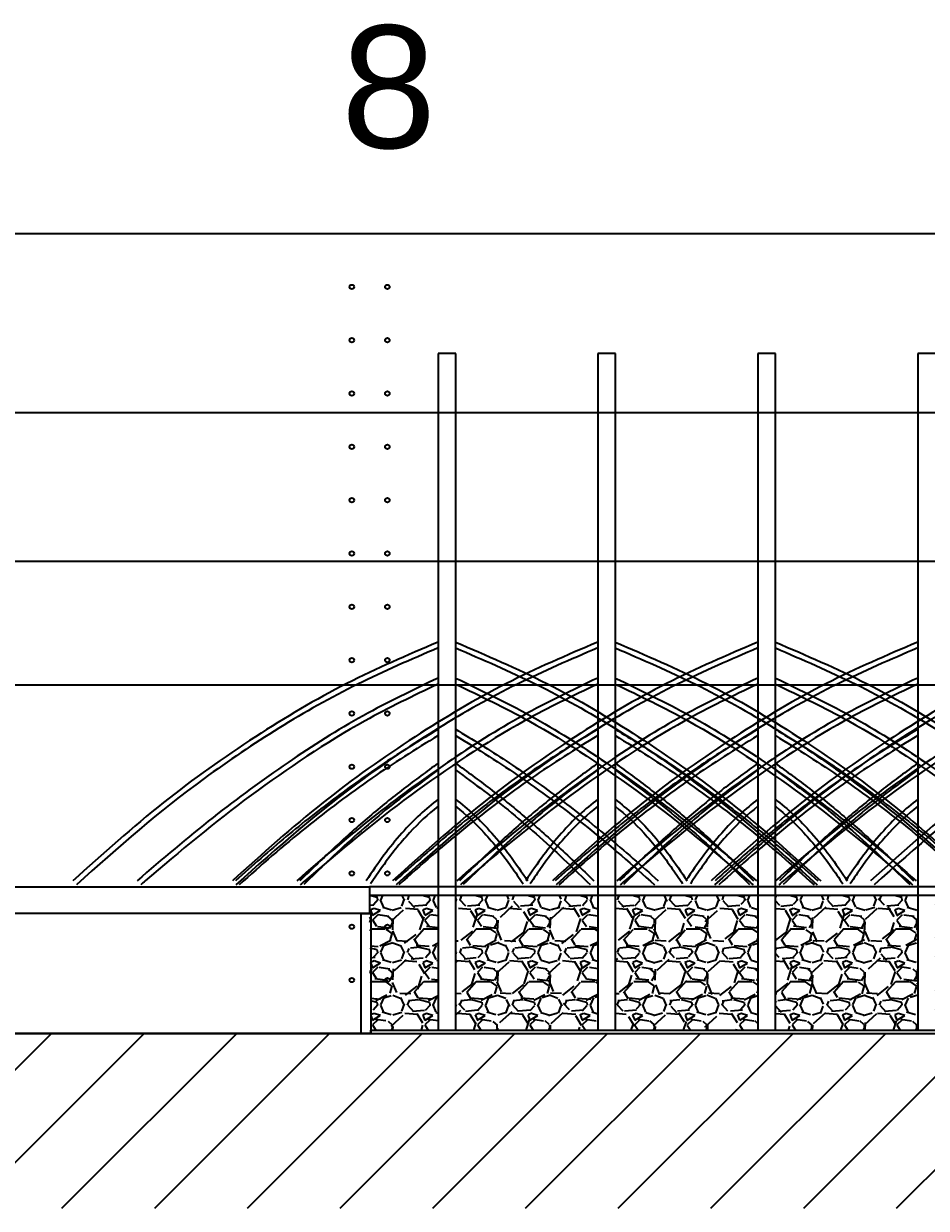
# Model space of a CAD drawing. Header units: feet. Extents: x 0 to 695, y -979 to -294.
# Drawn here: x 44.92 to 50.08, y -306.1 to -299.33 of the extents above; entities that cross this region are included whole.
import ezdxf

# ---------------------------------------------------------------- set-up
doc = ezdxf.new("R2010")
doc.units = ezdxf.units.FT
doc.header["$MEASUREMENT"] = 0
for name, color, linetype in [('ATM Mangroves', 3, 'Continuous'), ('Max Crest Water Height', 130, 'Continuous'), ('Max Water Level', 210, 'Continuous'), ('No of Bays', 2, 'Continuous'), ('Slabs', 7, 'Continuous')]:
    doc.layers.add(name, color=color, linetype=linetype)
doc.styles.get("Standard").update_dxf_attribs({"font": 'verdana.ttf'})

msp = doc.modelspace()

# ---------------------------------------------------------------- hatches: boundary and pattern name
at = {"transparency": 33554687}
h = msp.add_hatch(dxfattribs=at)
h.set_pattern_fill('ANSI31', color=256, scale=3)
h.set_pattern_definition([(45, (-1.99031259989304, 110.2803819911471), (-0.2651650429449553, 0.2651650429449554), [])])
h.paths.add_polyline_path([(10.41983944352068, -305.1031213217977), (3.049839443520682, -305.1031213217977), (3.049839443520682, -306.1031213217977), (98.10063944352068, -306.1031213217985), (99.10063944352068, -306.1031213217984), (99.10063944352068, -302.4455213217977), (107.2176394435207, -302.4455213217977), (107.2176394435207, -301.4455213217977), (98.30921900890351, -301.4455213217977), (98.30921900890348, -305.1031213217977), (10.67383944352068, -305.1031213217977)])
at = {"layer": 'Slabs', "transparency": 33554687}
h = msp.add_hatch(dxfattribs=at)
h.set_pattern_fill('GRAVEL', scale=0.3)
h.set_pattern_definition([(228.012787504, (73.03885378662692, 86.85683634273158), (-2.400000000000019, -2.700000000000001), [0.0403608, -3.995726414122109]), (184.969740728, (73.01185378662693, 86.82683634273155), (3.599999999999993, 0.3000000000000105), [0.0692604, -6.856777428368999]), (132.510447078, (72.94285378662693, 86.82083634273158), (3.000000000000035, -3.299999999999959), [0.0488364, -4.83480977882991]), (267.273689006, (72.82585378662692, 86.7458363427316), (0.3000000000000073, 6.000000000000005), [0.06307139999999989, -6.244067412488693]), (292.833654178, (72.82285378662692, 86.68283634273155), (-1.499999999999996, 3.600000000000009), [0.06184649999999994, -6.122811938426483]), (357.273689006, (72.84685378662692, 86.62583634273159), (-6.000000000000005, 0.3000000000000076), [0.06307139999999989, -6.244067412488693]), (37.6942404667, (72.90985378662693, 86.62283634273155), (-3.899999999999999, -2.999999999999992), [0.08340869999999999, -8.2574545646748]), (72.2553283749, (72.97585378662693, 86.67383634273159), (2.100000000000008, 6.600000000000001), [0.07874639999999988, -7.795896449044012]), (121.429565615, (72.99985378662693, 86.74883634273158), (-2.400000000000006, 3.899999999999996), [0.063285, -6.265221932918699]), (175.236358309, (72.96685378662691, 86.80283634273155), (3.299999999999995, -0.3000000000000114), [0.0722496, -3.54022877363769]), (222.397437798, (72.89485378662692, 86.80883634273158), (-3.599999999999989, -3.299999999999991), [0.0934344, -9.25001250143847]), (138.814074834, (73.12285378662692, 86.74283634273155), (-2.10000000000001, 1.8), [0.03189029999999994, -3.157153443820406]), (171.46923439, (73.09885378662692, 86.76383634273157), (3.899999999999999, -0.5999999999999985), [0.0606711, -6.0064534248471]), (225, (73.03885378662692, 86.77283634273158), (-3.330669073875469e-17, -0.2999999999999799), [0.04242629999999999, -0.38183776871193]), (203.198590514, (73.01785378662693, 86.80883634273158), (1.499999999999997, 0.5999999999999925), [0.0228474, -2.26188453175917]), (291.801409486, (72.99685378662691, 86.79983634273157), (-0.2999999999999052, 0.9000000000000308), [0.0323109, -1.58323854214035]), (30.96375653209999, (73.00885378662691, 86.7698363427316), (0.9000000000000159, 0.5999999999999939), [0.0524787, -1.69680686845359]), (161.565051177, (73.05385378662693, 86.79683634273158), (0.6000000000000034, -0.299999999999993), [0.03794729999999995, -0.910735998050519]), (16.389540334, (72.82285378662692, 86.79983634273157), (2.99999999999999, 0.9000000000000131), [0.05316, -5.26285354400082]), (70.3461759419, (72.87385378662692, 86.81483634273155), (-1.200000000000366, -3.300000000001019), [0.04459829999999999, -4.4152223241957]), (293.198590514, (73.05385378662693, 86.85683634273158), (-0.5999999999999911, 1.499999999999997), [0.0456945, -2.23903743175917]), (343.610459666, (73.07185378662692, 86.81483634273155), (-2.99999999999999, 0.900000000000013), [0.05315999999999994, -5.262853544000692]), (339.44395478, (72.82285378662692, 86.61383634273159), (-1.500000000000011, 0.6000000000000073), [0.05126399999999994, -2.511937123595246]), (294.775140569, (72.87085378662692, 86.59583634273156), (-1.500000000000002, 3.3), [0.0429534, -4.2523929189828]), (66.8014094864, (73.05685378662692, 86.55683634273157), (0.5999999999999943, 1.499999999999991), [0.0456945, -2.23903743175917]), (17.3540246363, (73.07485378662692, 86.59883634273154), (-3.899999999999993, -1.199999999999989), [0.0502893, -4.978627084272]), (69.44395478040002, (72.90985378662693, 86.55683634273157), (-0.6000000000000021, -1.499999999999986), [0.02563199999999997, -2.537569123595246]), (101.309932474, (73.03885378662692, 86.55683634273157), (-0.2999999999999891, 1.200000000000004), [0.015297, -1.51440885407784]), (165.963756532, (73.03585378662693, 86.57183634273156), (0.8999999999999876, -0.3000000000000004), [0.0618465, -1.17508518768531]), (186.009005957, (72.97585378662693, 86.58683634273154), (3.000000000000014, 0.2999999999999949), [0.057315, -5.67417695236284]), (303.690067526, (73.00885378662691, 86.74283634273155), (-0.2999999999999962, 0.5999999999999958), [0.04326659999999994, -1.038398782639198]), (353.157226587, (73.03285378662692, 86.70683634273155), (5.100000000000004, -0.6000000000000159), [0.0755382, -7.47826878720849]), (60.9453959009, (73.10785378662692, 86.69783634273159), (-1.199999999999993, -2.099999999999993), [0.0308868, -3.0578022422961]), (90, (73.12285378662692, 86.72483634273158), (-0.2999999999999999, 0.3), [0.018, -0.282]), (120.256437164, (72.96985378662693, 86.59583634273156), (1.200000000000003, -2.100000000000002), [0.0416772, -4.12605599683494]), (48.01278750420001, (72.94885378662693, 86.63183634273156), (2.4, 2.699999999999993), [0.08072159999999999, -3.955365614122109]), (0, (73.00285378662691, 86.69183634273156), (0.3, 0.3), [0.078, -0.222]), (325.3048464690001, (73.08085378662692, 86.69183634273156), (3.000000000000041, -2.099999999999947), [0.04743419999999995, -4.695982290252593]), (254.054604099, (73.11985378662692, 86.66483634273158), (-0.3000000000000113, -1.200000000000001), [0.0436806, -2.14035236678415]), (207.645975364, (73.10785378662692, 86.62283634273155), (-5.699999999999985, -3.000000000000014), [0.0711195, -7.040842254677819]), (175.42607874, (73.04485378662692, 86.58983634273159), (-3.899999999999986, 0.3000000000000004), [0.07523969999999999, -7.448722022390669])])
h.paths.add_polyline_path([(48.19893212135616, -304.3157213217978), (47.3876080977625, -304.3157213217978), (47.3876080977625, -305.0840713217978), (47.28613212135615, -305.0840713217978), (47.28613212135615, -304.3157213217978), (46.89423944352067, -304.3157213217978), (46.90131228107094, -305.0840713217978), (50.53210985985049, -305.0840713217978), (50.53653212135618, -304.3157213217978), (50.1308080977625, -304.3157213217978), (50.1308080977625, -305.0840713217978), (50.02933212135616, -305.0840713217978), (50.02933212135616, -304.3157213217971), (49.2164080977625, -304.3157213217978), (49.2164080977625, -305.0840713217978), (49.11493212135615, -305.0840713217978), (49.11493212135615, -304.3157213217978), (48.29893212135616, -304.3157213217979), (48.3004080977625, -305.0840713217978), (48.19893212135616, -305.0840713217978)])

# ---------------------------------------------------------------- linework, layer by layer
at = {"transparency": 33554687}
for p, q in [((10.67383944352068, -300.5311213217977), (98.10063944352068, -300.5311213217977)), ((10.67383944352068, -305.1031213217977), (98.10063944352068, -305.1031213217977)), ((21.29103944352068, -305.1031213217977), (98.30921900890348, -305.1031213217978)), ((46.90131228107095, -305.1031213217977), (30.46131228107095, -305.1031213217977)), ((46.90131228107095, -305.1031213217977), (32.38131228107095, -305.1031213217977))]:
    msp.add_line(p, q, dxfattribs=at)
at = {"color": 0, "transparency": 33554687}
for centre in [(46.79263944352068, -300.8359213217977), (46.99583944352068, -300.8359213217977)]:
    msp.add_circle(centre, 0.0127, dxfattribs=at)
at = {"transparency": 33554687}
for centre in [(46.79263944352068, -301.1407213217977), (46.99583944352068, -301.1407213217977), (46.79263944352068, -301.4455213217977), (46.99583944352068, -301.4455213217977), (46.79263944352068, -301.7503213217977), (46.99583944352068, -301.7503213217977), (46.79263944352068, -302.0551213217977), (46.99583944352068, -302.0551213217977), (46.79263944352068, -302.3599213217977), (46.99583944352068, -302.3599213217977), (46.79263944352068, -302.6647213217977), (46.99583944352068, -302.6647213217977), (46.79263944352068, -302.9695213217977), (46.99583944352068, -302.9695213217977), (46.79263944352068, -303.2743213217977), (46.99583944352068, -303.2743213217977), (46.79263944352068, -303.5791213217977), (46.99583944352068, -303.5791213217977), (46.79263944352068, -303.8839213217977), (46.99583944352068, -303.8839213217977), (46.79263944352068, -304.1887213217977), (46.99583944352068, -304.1887213217977), (46.79263944352068, -304.4935213217977), (46.99583944352068, -304.4935213217977), (46.79263944352068, -304.7983213217977), (46.99583944352068, -304.7983213217977)]:
    msp.add_circle(centre, 0.0127, dxfattribs=at)
at = {"layer": 'ATM Mangroves', "color": 7, "transparency": 33554687}
for p, q in [((47.3876080977625, -301.2169213217975), (47.28613212135615, -301.2169213217975)), ((48.3004080977625, -301.2169213217975), (48.19893212135616, -301.2169213217975)), ((49.2164080977625, -301.2169213217975), (49.11493212135615, -301.2169213217975)), ((50.1308080977625, -301.2169213217975), (50.02933212135616, -301.2169213217975)), ((10.87463944352066, -303.1097869782641), (65.06463944352066, -303.1097869782641)), ((50.55183944352067, -304.2649213217978), (46.89423944352067, -304.2649213217978)), ((50.55183944352067, -304.3157213217978), (46.89423944352067, -304.3157213217978)), ((46.90131228107095, -305.1031213217977), (46.90131228107094, -305.0840713217978)), ((46.90131228107094, -305.0840713217978), (65.1822394435207, -305.0840713217978))]:
    msp.add_line(p, q, dxfattribs=at)
for points in [[(47.28613212135615, -301.2169213217975), (47.28613212135615, -305.0840713217978)], [(47.28613212135615, -301.2169213217975), (47.28613212135615, -305.0840713217978)], [(47.3876080977625, -305.0840713217978), (47.3876080977625, -301.2169213217975)], [(47.3876080977625, -305.0840713217978), (47.3876080977625, -301.2169213217975)], [(48.19893212135616, -301.2169213217975), (48.19893212135616, -305.0840713217978)], [(48.19893212135616, -301.2169213217975), (48.19893212135616, -305.0840713217978)], [(48.3004080977625, -305.0840713217978), (48.3004080977625, -301.2169213217975)], [(48.3004080977625, -305.0840713217978), (48.3004080977625, -301.2169213217975)], [(49.11493212135615, -301.2169213217975), (49.11493212135615, -305.0840713217978)], [(49.11493212135615, -301.2169213217975), (49.11493212135615, -305.0840713217978)], [(49.2164080977625, -305.0840713217978), (49.2164080977625, -301.2169213217975)], [(49.2164080977625, -305.0840713217978), (49.2164080977625, -301.2169213217975)], [(50.02933212135616, -301.2169213217975), (50.02933212135616, -305.0840713217978)], [(50.02933212135616, -301.2169213217975), (50.02933212135616, -305.0840713217978)]]:
    msp.add_lwpolyline(points, dxfattribs=at)
msp.add_lwpolyline([(46.84574812581409, -304.4173213217978), (46.90131228107094, -304.4173213217978), (46.90131228107094, -305.1031213217979), (46.84574812581409, -305.1031213217979)], close=True, dxfattribs=at)
for points in [[(47.28613212135618, -302.8662518402169), (46.76431892135619, -303.1033412402169), (46.2414231213562, -303.4075518402169), (45.71636212135615, -303.7832140402169), (45.19671412135619, -304.2303278402169)], [(48.19893212135619, -302.8662518402169), (47.67711892135619, -303.1033412402169), (47.1542231213562, -303.4075518402169), (46.62916212135615, -303.7832140402169), (46.10951412135619, -304.2303278402169)], [(49.11493212135618, -302.8662518402164), (48.59311892135619, -303.1033412402164), (48.0702231213562, -303.4075518402164), (47.54516212135615, -303.7832140402164), (47.02551412135619, -304.2303278402164)], [(47.38637447414768, -302.8662518402169), (47.90818767414768, -303.1033412402169), (48.43108347414766, -303.4075518402169), (48.95614447414771, -303.7832140402169), (49.47579247414767, -304.2303278402169)], [(50.02933212135619, -302.8662518402169), (49.50751892135619, -303.1033412402169), (48.98462312135621, -303.4075518402169), (48.45956212135616, -303.7832140402169), (47.9399141213562, -304.2303278402169)], [(48.29917447414768, -302.8662518402169), (48.82098767414768, -303.1033412402169), (49.34388347414767, -303.4075518402169), (49.86894447414772, -303.7832140402169), (50.38859247414768, -304.2303278402169)], [(50.9366592838059, -302.8662518402169), (50.41484608380591, -303.1033412402169), (49.89195028380592, -303.4075518402169), (49.36688928380587, -303.7832140402169), (48.84724128380591, -304.2303278402169)], [(49.21517447414768, -302.8662518402164), (49.73698767414768, -303.1033412402164), (50.25988347414766, -303.4075518402164), (50.78494447414771, -303.7832140402164), (51.30459247414768, -304.2303278402164)], [(51.84945928380591, -302.8662518402169), (51.32764608380591, -303.1033412402169), (50.80475028380592, -303.4075518402169), (50.27968928380587, -303.7832140402169), (49.76004128380591, -304.2303278402169)], [(47.28613212135618, -303.0719458402169), (46.85742252135619, -303.2873832402169), (46.42763032135621, -303.5547854402168), (45.99892072135619, -303.8687394402169), (45.5647981213562, -304.2303278402169)], [(48.19893212135619, -303.0719458402169), (47.7702225213562, -303.2873832402169), (47.34043032135622, -303.5547854402168), (46.9117207213562, -303.8687394402169), (46.4775981213562, -304.2303278402169)], [(47.38637447414768, -303.0719458402169), (47.81508407414767, -303.2873832402169), (48.24487627414765, -303.5547854402168), (48.67358587414767, -303.8687394402169), (49.10770847414766, -304.2303278402169)], [(49.11493212135618, -303.0719458402164), (48.68622252135619, -303.2873832402165), (48.25643032135621, -303.5547854402164), (47.82772072135619, -303.8687394402164), (47.3935981213562, -304.2303278402164)], [(48.29917447414768, -303.0719458402169), (48.72788407414767, -303.2873832402169), (49.15767627414765, -303.5547854402168), (49.58638587414767, -303.8687394402169), (50.02050847414767, -304.2303278402169)], [(50.02933212135619, -303.0719458402169), (49.6006225213562, -303.2873832402169), (49.17083032135622, -303.5547854402168), (48.7421207213562, -303.8687394402169), (48.30799812135621, -304.2303278402169)], [(49.21517447414768, -303.0719458402164), (49.64388407414767, -303.2873832402165), (50.07367627414765, -303.5547854402164), (50.50238587414767, -303.8687394402164), (50.93650847414767, -304.2303278402164)], [(50.9366592838059, -303.0719458402169), (50.50794968380591, -303.2873832402169), (50.07815748380593, -303.5547854402168), (49.64944788380591, -303.8687394402169), (49.21532528380592, -304.2303278402169)], [(47.28613212135618, -303.3642478402169), (46.9970779213562, -303.5461246402169), (46.70694112135617, -303.7507360402169), (46.41788692135619, -303.9780820402169), (46.12775012135619, -304.2303278402169)], [(48.19893212135619, -303.3642478402169), (47.90987792135621, -303.5461246402169), (47.61974112135618, -303.7507360402169), (47.3306869213562, -303.9780820402169), (47.0405501213562, -304.2303278402169)], [(47.38637447414768, -303.3642478402169), (47.67542867414766, -303.5461246402169), (47.96556547414769, -303.7507360402169), (48.25461967414767, -303.9780820402169), (48.54475647414767, -304.2303278402169)], [(49.11493212135618, -303.3642478402164), (48.8258779213562, -303.5461246402164), (48.53574112135617, -303.7507360402165), (48.24668692135619, -303.9780820402164), (47.95655012135619, -304.2303278402164)], [(48.29917447414768, -303.3642478402169), (48.58822867414766, -303.5461246402169), (48.87836547414769, -303.7507360402169), (49.16741967414767, -303.9780820402169), (49.45755647414767, -304.2303278402169)], [(50.02933212135619, -303.3642478402169), (49.74027792135621, -303.5461246402169), (49.45014112135618, -303.7507360402169), (49.1610869213562, -303.9780820402169), (48.8709501213562, -304.2303278402169)], [(49.21517447414768, -303.3642478402164), (49.50422867414766, -303.5461246402164), (49.79436547414769, -303.7507360402165), (50.08341967414767, -303.9780820402164), (50.37355647414767, -304.2303278402164)], [(47.28613212135618, -303.5591158402169), (47.09018152135618, -303.7041842402169), (46.89314832135619, -303.8633264402169), (46.69719772135618, -304.0376250402169), (46.49583412135618, -304.2303278402169)], [(47.38637447414768, -303.5591158402169), (47.58232507414768, -303.7041842402169), (47.77935827414768, -303.8633264402169), (47.97530887414768, -304.0376250402169), (48.17667247414769, -304.2303278402169)], [(48.19893212135619, -303.5591158402169), (48.00298152135618, -303.7041842402169), (47.80594832135619, -303.8633264402169), (47.60999772135619, -304.0376250402169), (47.40863412135618, -304.2303278402169)], [(48.29917447414768, -303.5591158402169), (48.49512507414769, -303.7041842402169), (48.69215827414768, -303.8633264402169), (48.88810887414768, -304.0376250402169), (49.08947247414769, -304.2303278402169)], [(49.11493212135618, -303.5591158402164), (48.91898152135618, -303.7041842402164), (48.72194832135619, -303.8633264402164), (48.52599772135618, -304.0376250402164), (48.32463412135618, -304.2303278402164)], [(49.21517447414768, -303.5591158402164), (49.41112507414768, -303.7041842402164), (49.60815827414768, -303.8633264402164), (49.80410887414768, -304.0376250402164), (50.00547247414769, -304.2303278402164)], [(50.02933212135619, -303.5591158402169), (49.83338152135619, -303.7041842402169), (49.63634832135619, -303.8633264402169), (49.44039772135619, -304.0376250402169), (49.23903412135618, -304.2303278402169)], [(47.28613212135618, -303.7648098402169), (47.18328512135619, -303.8514178402169), (47.07935552135617, -303.9585952402169), (46.9765085213562, -304.0852594402169), (46.87474412135622, -304.2303278402169)], [(47.38637447414768, -303.7648098402169), (47.48922147414768, -303.8514178402169), (47.59315107414769, -303.9585952402169), (47.69599807414766, -304.0852594402169), (47.79776247414764, -304.2303278402169)], [(48.19893212135619, -303.7648098402169), (48.09608512135619, -303.8514178402169), (47.99215552135617, -303.9585952402169), (47.88930852135621, -304.0852594402169), (47.78754412135623, -304.2303278402169)], [(48.29917447414768, -303.7648098402169), (48.40202147414768, -303.8514178402169), (48.5059510741477, -303.9585952402169), (48.60879807414766, -304.0852594402169), (48.71056247414764, -304.2303278402169)], [(49.11493212135618, -303.7648098402164), (49.01208512135619, -303.8514178402164), (48.90815552135617, -303.9585952402164), (48.8053085213562, -304.0852594402164), (48.70354412135622, -304.2303278402164)], [(49.21517447414768, -303.7648098402164), (49.31802147414768, -303.8514178402164), (49.42195107414769, -303.9585952402164), (49.52479807414766, -304.0852594402164), (49.62656247414764, -304.2303278402164)], [(50.02933212135619, -303.7648098402169), (49.92648512135619, -303.8514178402169), (49.82255552135618, -303.9585952402169), (49.71970852135621, -304.0852594402169), (49.61794412135623, -304.2303278402169)]]:
    msp.add_spline(points, degree=3, dxfattribs=at)
for points, knots in [([(47.28613212135621, -302.8999426132483), (47.13118284877969, -302.9664140228958), (46.97680638899254, -303.0328908578108), (46.51858518941736, -303.2584929251836), (46.226189485751, -303.444115869876), (45.69177168949278, -303.8323189206952), (45.45431151305831, -304.0413587530325), (45.21736150074505, -304.2534006263759)], [0.01225711850538435, 0.01225711850538435, 0.01225711850538435, 0.01225711850538435, 0.4791094907207734, 0.4791094907207734, 1.43732847216232, 1.43732847216232, 2.31778453469601, 2.31778453469601, 2.31778453469601, 2.31778453469601]), ([(48.19893212135621, -302.8999426132483), (48.0439828487797, -302.9664140228958), (47.88960638899254, -303.0328908578108), (47.43138518941736, -303.2584929251836), (47.138989485751, -303.444115869876), (46.60457168949278, -303.8323189206952), (46.36711151305831, -304.0413587530325), (46.13016150074505, -304.2534006263759)], [0.01225711850538435, 0.01225711850538435, 0.01225711850538435, 0.01225711850538435, 0.4791094907207734, 0.4791094907207734, 1.43732847216232, 1.43732847216232, 2.31778453469601, 2.31778453469601, 2.31778453469601, 2.31778453469601]), ([(49.11493212135621, -302.8999426132478), (48.9599828487797, -302.9664140228953), (48.80560638899254, -303.0328908578103), (48.34738518941736, -303.2584929251831), (48.054989485751, -303.4441158698756), (47.52057168949278, -303.8323189206948), (47.28311151305831, -304.041358753032), (47.04616150074505, -304.2534006263755)], [0.01225711850538435, 0.01225711850538435, 0.01225711850538435, 0.01225711850538435, 0.4791094907207734, 0.4791094907207734, 1.43732847216232, 1.43732847216232, 2.31778453469601, 2.31778453469601, 2.31778453469601, 2.31778453469601]), ([(47.38637447414765, -302.8999426132483), (47.54132374672417, -302.9664140228958), (47.69570020651133, -303.0328908578108), (48.1539214060865, -303.2584929251836), (48.44631710975286, -303.444115869876), (48.98073490601109, -303.8323189206952), (49.21819508244555, -304.0413587530325), (49.45514509475881, -304.2534006263759)], [0.01225711850538435, 0.01225711850538435, 0.01225711850538435, 0.01225711850538435, 0.4791094907207734, 0.4791094907207734, 1.43732847216232, 1.43732847216232, 2.31778453469601, 2.31778453469601, 2.31778453469601, 2.31778453469601]), ([(50.02933212135622, -302.8999426132483), (49.8743828487797, -302.9664140228958), (49.72000638899254, -303.0328908578108), (49.26178518941737, -303.2584929251836), (48.96938948575101, -303.444115869876), (48.43497168949278, -303.8323189206952), (48.19751151305832, -304.0413587530325), (47.96056150074506, -304.2534006263759)], [0.01225711850538435, 0.01225711850538435, 0.01225711850538435, 0.01225711850538435, 0.4791094907207734, 0.4791094907207734, 1.43732847216232, 1.43732847216232, 2.31778453469601, 2.31778453469601, 2.31778453469601, 2.31778453469601]), ([(48.29917447414766, -302.8999426132483), (48.45412374672417, -302.9664140228958), (48.60850020651133, -303.0328908578108), (49.06672140608651, -303.2584929251836), (49.35911710975287, -303.444115869876), (49.89353490601109, -303.8323189206952), (50.13099508244556, -304.0413587530325), (50.36794509475882, -304.2534006263759)], [0.01225711850538435, 0.01225711850538435, 0.01225711850538435, 0.01225711850538435, 0.4791094907207734, 0.4791094907207734, 1.43732847216232, 1.43732847216232, 2.31778453469601, 2.31778453469601, 2.31778453469601, 2.31778453469601]), ([(50.93665928380593, -302.8999426132483), (50.78171001122941, -302.9664140228958), (50.62733355144226, -303.0328908578108), (50.16911235186708, -303.2584929251836), (49.87671664820072, -303.444115869876), (49.34229885194249, -303.8323189206952), (49.10483867550803, -304.0413587530325), (48.86788866319477, -304.2534006263759)], [0.01225711850538435, 0.01225711850538435, 0.01225711850538435, 0.01225711850538435, 0.4791094907207734, 0.4791094907207734, 1.43732847216232, 1.43732847216232, 2.31778453469601, 2.31778453469601, 2.31778453469601, 2.31778453469601]), ([(49.21517447414765, -302.8999426132478), (49.37012374672417, -302.9664140228953), (49.52450020651133, -303.0328908578103), (49.9827214060865, -303.2584929251831), (50.27511710975286, -303.4441158698756), (50.80953490601109, -303.8323189206948), (51.04699508244556, -304.041358753032), (51.28394509475881, -304.2534006263755)], [0.01225711850538435, 0.01225711850538435, 0.01225711850538435, 0.01225711850538435, 0.4791094907207734, 0.4791094907207734, 1.43732847216232, 1.43732847216232, 2.31778453469601, 2.31778453469601, 2.31778453469601, 2.31778453469601]), ([(51.84945928380593, -302.8999426132483), (51.69451001122942, -302.9664140228958), (51.54013355144226, -303.0328908578108), (51.08191235186708, -303.2584929251836), (50.78951664820072, -303.444115869876), (50.2550988519425, -303.8323189206952), (50.01763867550803, -304.0413587530325), (49.78068866319477, -304.2534006263759)], [0.01225711850538435, 0.01225711850538435, 0.01225711850538435, 0.01225711850538435, 0.4791094907207734, 0.4791094907207734, 1.43732847216232, 1.43732847216232, 2.31778453469601, 2.31778453469601, 2.31778453469601, 2.31778453469601]), ([(47.28613212135621, -303.1062671568913), (47.14480412217593, -303.1738666877276), (47.00415332432873, -303.2414661769594), (46.64211040594409, -303.4420967325716), (46.42601558298011, -303.588081059452), (46.00751948786279, -303.8955675494762), (45.80865136889991, -304.0624769066028), (45.60199475686525, -304.2392504404306), (45.59346183311538, -304.2465515710529), (45.5849278005391, -304.2538536505698)], [0.01366836299702191, 0.01366836299702191, 0.01366836299702191, 0.01366836299702191, 0.4475513778897694, 0.4475513778897694, 1.169952438169013, 1.169952438169013, 1.892353498448257, 1.892353498448257, 1.923465898919428, 1.923465898919428, 1.923465898919428, 1.923465898919428]), ([(48.19893212135621, -303.1062671568913), (48.05760412217594, -303.1738666877276), (47.91695332432874, -303.2414661769594), (47.55491040594409, -303.4420967325716), (47.33881558298011, -303.588081059452), (46.92031948786279, -303.8955675494762), (46.72145136889991, -304.0624769066028), (46.51479475686525, -304.2392504404306), (46.50626183311538, -304.2465515710529), (46.4977278005391, -304.2538536505698)], [0.01366836299702191, 0.01366836299702191, 0.01366836299702191, 0.01366836299702191, 0.4475513778897694, 0.4475513778897694, 1.169952438169013, 1.169952438169013, 1.892353498448257, 1.892353498448257, 1.923465898919428, 1.923465898919428, 1.923465898919428, 1.923465898919428]), ([(47.38637447414765, -303.1062671568913), (47.52770247332793, -303.1738666877276), (47.66835327117513, -303.2414661769594), (48.03039618955977, -303.4420967325716), (48.24649101252376, -303.588081059452), (48.66498710764107, -303.8955675494762), (48.86385522660395, -304.0624769066028), (49.07051183863862, -304.2392504404306), (49.07904476238848, -304.2465515710529), (49.08757879496476, -304.2538536505698)], [0.01366836299702191, 0.01366836299702191, 0.01366836299702191, 0.01366836299702191, 0.4475513778897694, 0.4475513778897694, 1.169952438169013, 1.169952438169013, 1.892353498448257, 1.892353498448257, 1.923465898919428, 1.923465898919428, 1.923465898919428, 1.923465898919428]), ([(49.11493212135621, -303.1062671568909), (48.97360412217594, -303.1738666877272), (48.83295332432873, -303.2414661769589), (48.47091040594409, -303.4420967325711), (48.25481558298011, -303.5880810594516), (47.83631948786279, -303.8955675494757), (47.63745136889991, -304.0624769066023), (47.43079475686525, -304.2392504404301), (47.42226183311538, -304.2465515710524), (47.4137278005391, -304.2538536505693)], [0.01366836299702191, 0.01366836299702191, 0.01366836299702191, 0.01366836299702191, 0.4475513778897694, 0.4475513778897694, 1.169952438169013, 1.169952438169013, 1.892353498448257, 1.892353498448257, 1.923465898919428, 1.923465898919428, 1.923465898919428, 1.923465898919428]), ([(48.29917447414766, -303.1062671568913), (48.44050247332793, -303.1738666877276), (48.58115327117513, -303.2414661769594), (48.94319618955978, -303.4420967325716), (49.15929101252376, -303.588081059452), (49.57778710764108, -303.8955675494762), (49.77665522660396, -304.0624769066028), (49.98331183863862, -304.2392504404306), (49.99184476238849, -304.2465515710529), (50.00037879496477, -304.2538536505698)], [0.01366836299702191, 0.01366836299702191, 0.01366836299702191, 0.01366836299702191, 0.4475513778897694, 0.4475513778897694, 1.169952438169013, 1.169952438169013, 1.892353498448257, 1.892353498448257, 1.923465898919428, 1.923465898919428, 1.923465898919428, 1.923465898919428]), ([(50.02933212135622, -303.1062671568913), (49.88800412217594, -303.1738666877276), (49.74735332432874, -303.2414661769594), (49.3853104059441, -303.4420967325716), (49.16921558298012, -303.588081059452), (48.7507194878628, -303.8955675494762), (48.55185136889992, -304.0624769066028), (48.34519475686525, -304.2392504404306), (48.33666183311539, -304.2465515710529), (48.32812780053911, -304.2538536505698)], [0.01366836299702191, 0.01366836299702191, 0.01366836299702191, 0.01366836299702191, 0.4475513778897694, 0.4475513778897694, 1.169952438169013, 1.169952438169013, 1.892353498448257, 1.892353498448257, 1.923465898919428, 1.923465898919428, 1.923465898919428, 1.923465898919428]), ([(49.21517447414765, -303.1062671568909), (49.35650247332793, -303.1738666877272), (49.49715327117513, -303.2414661769589), (49.85919618955977, -303.4420967325711), (50.07529101252376, -303.5880810594516), (50.49378710764108, -303.8955675494757), (50.69265522660395, -304.0624769066023), (50.89931183863862, -304.2392504404301), (50.90784476238849, -304.2465515710524), (50.91637879496476, -304.2538536505693)], [0.01366836299702191, 0.01366836299702191, 0.01366836299702191, 0.01366836299702191, 0.4475513778897694, 0.4475513778897694, 1.169952438169013, 1.169952438169013, 1.892353498448257, 1.892353498448257, 1.923465898919428, 1.923465898919428, 1.923465898919428, 1.923465898919428]), ([(50.93665928380593, -303.1062671568913), (50.79533128462565, -303.1738666877276), (50.65468048677845, -303.2414661769594), (50.29263756839381, -303.4420967325716), (50.07654274542983, -303.588081059452), (49.65804665031251, -303.8955675494762), (49.45917853134963, -304.0624769066028), (49.25252191931497, -304.2392504404306), (49.2439889955651, -304.2465515710529), (49.23545496298882, -304.2538536505698)], [0.01366836299702191, 0.01366836299702191, 0.01366836299702191, 0.01366836299702191, 0.4475513778897694, 0.4475513778897694, 1.169952438169013, 1.169952438169013, 1.892353498448257, 1.892353498448257, 1.923465898919428, 1.923465898919428, 1.923465898919428, 1.923465898919428]), ([(47.28613212135652, -303.4005838857147), (47.15758955910115, -303.4795758814304), (47.03025002828331, -303.5589399485923), (46.77852667796218, -303.7339031530839), (46.65298116374634, -303.8279926149708), (46.39997995596138, -304.030627309845), (46.27426983400596, -304.1416084642399), (46.14831072771079, -304.2534779849918)], [0.01755962128043403, 0.01755962128043403, 0.01755962128043403, 0.01755962128043403, 0.4357398291652329, 0.4357398291652329, 0.8714796583304657, 0.8714796583304657, 1.338210841209692, 1.338210841209692, 1.338210841209692, 1.338210841209692]), ([(48.19893212135653, -303.4005838857147), (48.07038955910115, -303.4795758814304), (47.94305002828332, -303.5589399485923), (47.69132667796219, -303.7339031530839), (47.56578116374634, -303.8279926149708), (47.31277995596138, -304.030627309845), (47.18706983400596, -304.1416084642399), (47.06111072771079, -304.2534779849918)], [0.01755962128043403, 0.01755962128043403, 0.01755962128043403, 0.01755962128043403, 0.4357398291652329, 0.4357398291652329, 0.8714796583304657, 0.8714796583304657, 1.338210841209692, 1.338210841209692, 1.338210841209692, 1.338210841209692]), ([(47.38637447414734, -303.4005838857147), (47.51491703640271, -303.4795758814304), (47.64225656722055, -303.5589399485923), (47.89397991754168, -303.7339031530839), (48.01952543175752, -303.8279926149708), (48.27252663954248, -304.030627309845), (48.39823676149791, -304.1416084642399), (48.52419586779308, -304.2534779849918)], [0.01755962128043403, 0.01755962128043403, 0.01755962128043403, 0.01755962128043403, 0.4357398291652329, 0.4357398291652329, 0.8714796583304657, 0.8714796583304657, 1.338210841209692, 1.338210841209692, 1.338210841209692, 1.338210841209692]), ([(49.11493212135652, -303.4005838857142), (48.98638955910115, -303.4795758814299), (48.85905002828331, -303.5589399485918), (48.60732667796218, -303.7339031530834), (48.48178116374634, -303.8279926149704), (48.22877995596138, -304.0306273098445), (48.10306983400596, -304.1416084642395), (47.97711072771079, -304.2534779849914)], [0.01755962128043403, 0.01755962128043403, 0.01755962128043403, 0.01755962128043403, 0.4357398291652329, 0.4357398291652329, 0.8714796583304657, 0.8714796583304657, 1.338210841209692, 1.338210841209692, 1.338210841209692, 1.338210841209692]), ([(48.29917447414734, -303.4005838857147), (48.42771703640272, -303.4795758814304), (48.55505656722055, -303.5589399485923), (48.80677991754168, -303.7339031530839), (48.93232543175753, -303.8279926149708), (49.18532663954249, -304.030627309845), (49.31103676149791, -304.1416084642399), (49.43699586779308, -304.2534779849918)], [0.01755962128043403, 0.01755962128043403, 0.01755962128043403, 0.01755962128043403, 0.4357398291652329, 0.4357398291652329, 0.8714796583304657, 0.8714796583304657, 1.338210841209692, 1.338210841209692, 1.338210841209692, 1.338210841209692]), ([(50.02933212135653, -303.4005838857147), (49.90078955910116, -303.4795758814304), (49.77345002828332, -303.5589399485923), (49.52172667796219, -303.7339031530839), (49.39618116374635, -303.8279926149708), (49.14317995596139, -304.030627309845), (49.01746983400596, -304.1416084642399), (48.89151072771079, -304.2534779849918)], [0.01755962128043403, 0.01755962128043403, 0.01755962128043403, 0.01755962128043403, 0.4357398291652329, 0.4357398291652329, 0.8714796583304657, 0.8714796583304657, 1.338210841209692, 1.338210841209692, 1.338210841209692, 1.338210841209692]), ([(49.21517447414734, -303.4005838857142), (49.34371703640272, -303.4795758814299), (49.47105656722055, -303.5589399485918), (49.72277991754168, -303.7339031530834), (49.84832543175752, -303.8279926149704), (50.10132663954248, -304.0306273098445), (50.22703676149791, -304.1416084642395), (50.35299586779308, -304.2534779849914)], [0.01755962128043403, 0.01755962128043403, 0.01755962128043403, 0.01755962128043403, 0.4357398291652329, 0.4357398291652329, 0.8714796583304657, 0.8714796583304657, 1.338210841209692, 1.338210841209692, 1.338210841209692, 1.338210841209692]), ([(47.2861321213586, -303.5974172104294), (47.17731376062257, -303.6767479610315), (47.07004380645628, -303.7567148290487), (46.85773506501382, -303.9321440743341), (46.75262401370224, -304.0268422398256), (46.60557122686145, -304.1669259764922), (46.56152291679171, -304.2096986918301), (46.51740399238275, -304.2525406383447)], [0.02081669974320799, 0.02081669974320799, 0.02081669974320799, 0.02081669974320799, 0.3942230184415169, 0.3942230184415169, 0.7884460368830338, 0.7884460368830338, 0.9588479042329013, 0.9588479042329013, 0.9588479042329013, 0.9588479042329013]), ([(47.38637447414526, -303.5974172104294), (47.49519283488129, -303.6767479610315), (47.60246278904759, -303.7567148290487), (47.81477153049004, -303.9321440743341), (47.91988258180162, -304.0268422398256), (48.06693536864241, -304.1669259764922), (48.11098367871215, -304.2096986918301), (48.15510260312112, -304.2525406383447)], [0.02081669974320799, 0.02081669974320799, 0.02081669974320799, 0.02081669974320799, 0.3942230184415169, 0.3942230184415169, 0.7884460368830338, 0.7884460368830338, 0.9588479042329013, 0.9588479042329013, 0.9588479042329013, 0.9588479042329013]), ([(48.1989321213586, -303.5974172104294), (48.09011376062258, -303.6767479610315), (47.98284380645628, -303.7567148290487), (47.77053506501382, -303.9321440743341), (47.66542401370224, -304.0268422398256), (47.51837122686145, -304.1669259764922), (47.47432291679171, -304.2096986918301), (47.43020399238275, -304.2525406383447)], [0.02081669974320799, 0.02081669974320799, 0.02081669974320799, 0.02081669974320799, 0.3942230184415169, 0.3942230184415169, 0.7884460368830338, 0.7884460368830338, 0.9588479042329013, 0.9588479042329013, 0.9588479042329013, 0.9588479042329013]), ([(48.29917447414527, -303.5974172104294), (48.40799283488129, -303.6767479610315), (48.51526278904759, -303.7567148290487), (48.72757153049005, -303.9321440743341), (48.83268258180163, -304.0268422398256), (48.97973536864242, -304.1669259764922), (49.02378367871216, -304.2096986918301), (49.06790260312112, -304.2525406383447)], [0.02081669974320799, 0.02081669974320799, 0.02081669974320799, 0.02081669974320799, 0.3942230184415169, 0.3942230184415169, 0.7884460368830338, 0.7884460368830338, 0.9588479042329013, 0.9588479042329013, 0.9588479042329013, 0.9588479042329013]), ([(49.1149321213586, -303.5974172104289), (49.00611376062258, -303.676747961031), (48.89884380645628, -303.7567148290482), (48.68653506501382, -303.9321440743336), (48.58142401370224, -304.0268422398251), (48.43437122686145, -304.1669259764918), (48.39032291679171, -304.2096986918297), (48.34620399238275, -304.2525406383443)], [0.02081669974320799, 0.02081669974320799, 0.02081669974320799, 0.02081669974320799, 0.3942230184415169, 0.3942230184415169, 0.7884460368830338, 0.7884460368830338, 0.9588479042329013, 0.9588479042329013, 0.9588479042329013, 0.9588479042329013]), ([(49.21517447414526, -303.5974172104289), (49.32399283488129, -303.676747961031), (49.43126278904759, -303.7567148290482), (49.64357153049004, -303.9321440743336), (49.74868258180162, -304.0268422398251), (49.89573536864241, -304.1669259764918), (49.93978367871215, -304.2096986918297), (49.98390260312112, -304.2525406383443)], [0.02081669974320799, 0.02081669974320799, 0.02081669974320799, 0.02081669974320799, 0.3942230184415169, 0.3942230184415169, 0.7884460368830338, 0.7884460368830338, 0.9588479042329013, 0.9588479042329013, 0.9588479042329013, 0.9588479042329013]), ([(50.02933212135861, -303.5974172104294), (49.92051376062258, -303.6767479610315), (49.81324380645628, -303.7567148290487), (49.60093506501383, -303.9321440743341), (49.49582401370225, -304.0268422398256), (49.34877122686146, -304.1669259764922), (49.30472291679172, -304.2096986918301), (49.26060399238276, -304.2525406383447)], [0.02081669974320799, 0.02081669974320799, 0.02081669974320799, 0.02081669974320799, 0.3942230184415169, 0.3942230184415169, 0.7884460368830338, 0.7884460368830338, 0.9588479042329013, 0.9588479042329013, 0.9588479042329013, 0.9588479042329013]), ([(47.28613212135615, -303.8047163455469), (47.22795385042277, -303.8524207078136), (47.17341743055498, -303.9009775476262), (47.06758870303494, -304.0170482336111), (47.01605479444972, -304.0819072293165), (46.9450794844491, -304.1819244566863), (46.92277356476432, -304.2147412592862), (46.90035209447708, -304.2477318469225)], [0.02321068367792342, 0.02321068367792342, 0.02321068367792342, 0.02321068367792342, 0.2330037257347899, 0.2330037257347899, 0.4660074514695797, 0.4660074514695797, 0.5764938276270289, 0.5764938276270289, 0.5764938276270289, 0.5764938276270289]), ([(47.38637447414771, -303.8047163455469), (47.44455274508109, -303.8524207078136), (47.49908916494888, -303.9009775476262), (47.60491789246893, -304.0170482336111), (47.65645180105414, -304.0819072293165), (47.72742711105476, -304.1819244566863), (47.74973303073954, -304.2147412592862), (47.77215450102678, -304.2477318469225)], [0.02321068367792342, 0.02321068367792342, 0.02321068367792342, 0.02321068367792342, 0.2330037257347899, 0.2330037257347899, 0.4660074514695797, 0.4660074514695797, 0.5764938276270289, 0.5764938276270289, 0.5764938276270289, 0.5764938276270289]), ([(48.19893212135616, -303.8047163455469), (48.14075385042278, -303.8524207078136), (48.08621743055499, -303.9009775476262), (47.98038870303494, -304.0170482336111), (47.92885479444973, -304.0819072293165), (47.85787948444911, -304.1819244566863), (47.83557356476432, -304.2147412592862), (47.81315209447708, -304.2477318469225)], [0.02321068367792342, 0.02321068367792342, 0.02321068367792342, 0.02321068367792342, 0.2330037257347899, 0.2330037257347899, 0.4660074514695797, 0.4660074514695797, 0.5764938276270289, 0.5764938276270289, 0.5764938276270289, 0.5764938276270289]), ([(48.29917447414771, -303.8047163455469), (48.35735274508109, -303.8524207078136), (48.41188916494888, -303.9009775476262), (48.51771789246893, -304.0170482336111), (48.56925180105414, -304.0819072293165), (48.64022711105476, -304.1819244566863), (48.66253303073955, -304.2147412592862), (48.68495450102679, -304.2477318469225)], [0.02321068367792342, 0.02321068367792342, 0.02321068367792342, 0.02321068367792342, 0.2330037257347899, 0.2330037257347899, 0.4660074514695797, 0.4660074514695797, 0.5764938276270289, 0.5764938276270289, 0.5764938276270289, 0.5764938276270289]), ([(49.11493212135615, -303.8047163455464), (49.05675385042277, -303.8524207078131), (49.00221743055499, -303.9009775476258), (48.89638870303494, -304.0170482336107), (48.84485479444972, -304.0819072293161), (48.7738794844491, -304.1819244566858), (48.75157356476432, -304.2147412592857), (48.72915209447708, -304.247731846922)], [0.02321068367792342, 0.02321068367792342, 0.02321068367792342, 0.02321068367792342, 0.2330037257347899, 0.2330037257347899, 0.4660074514695797, 0.4660074514695797, 0.5764938276270289, 0.5764938276270289, 0.5764938276270289, 0.5764938276270289]), ([(49.21517447414771, -303.8047163455464), (49.27335274508109, -303.8524207078131), (49.32788916494888, -303.9009775476258), (49.43371789246893, -304.0170482336107), (49.48525180105414, -304.0819072293161), (49.55622711105476, -304.1819244566858), (49.57853303073954, -304.2147412592857), (49.60095450102678, -304.247731846922)], [0.02321068367792342, 0.02321068367792342, 0.02321068367792342, 0.02321068367792342, 0.2330037257347899, 0.2330037257347899, 0.4660074514695797, 0.4660074514695797, 0.5764938276270289, 0.5764938276270289, 0.5764938276270289, 0.5764938276270289]), ([(50.02933212135616, -303.8047163455469), (49.97115385042278, -303.8524207078136), (49.91661743055499, -303.9009775476262), (49.81078870303494, -304.0170482336111), (49.75925479444973, -304.0819072293165), (49.68827948444911, -304.1819244566863), (49.66597356476433, -304.2147412592862), (49.64355209447709, -304.2477318469225)], [0.02321068367792342, 0.02321068367792342, 0.02321068367792342, 0.02321068367792342, 0.2330037257347899, 0.2330037257347899, 0.4660074514695797, 0.4660074514695797, 0.5764938276270289, 0.5764938276270289, 0.5764938276270289, 0.5764938276270289])]:
    msp.add_open_spline(points, degree=3, knots=knots, dxfattribs=at)
at = {"layer": 'Max Crest Water Height', "color": 7, "transparency": 33554687}
msp.add_line((10.87464067997474, -301.5531734732891), (98.30922024535758, -301.5531734732892), dxfattribs=at)
at = {"layer": 'Max Water Level', "transparency": 33554687}
msp.add_line((10.87463944352066, -302.4031820544878), (94.06784501720067, -302.4031820544878), dxfattribs=at)
at = {"layer": 'Slabs', "transparency": 33554687}
msp.add_lwpolyline([(43.23663944352067, -304.2649213217978), (46.89423944352067, -304.2649213217978), (46.89423944352067, -304.4173213217978), (43.23663944352067, -304.4173213217978)], close=True, dxfattribs=at)

# ---------------------------------------------------------------- texts
at = {"layer": 'No of Bays', "color": 0, "transparency": 33554687, "insert": (46.73106755164295, -299.3418023524308), "char_height": 3.5, "width": 19.93908790006646, "attachment_point": 1}
msp.add_mtext('{\\f@Arial Unicode MS|b0|i0|c0|p34;\\H0.2x;8}', dxfattribs=at)

doc.saveas('drawing.dxf')
